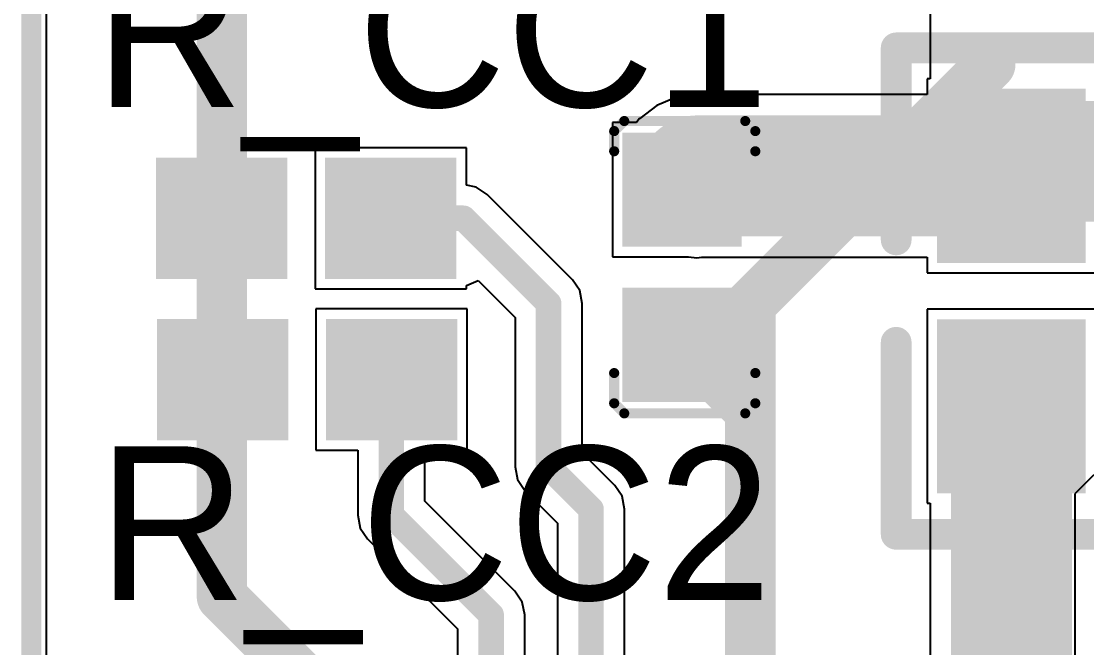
# Model space of a CAD drawing. Extents: x 65.4 to 145.6, y 116.1 to 196.3.
# Drawn here: x 65.43 to 76, y 135.69 to 141.91 of the extents above; entities that cross this region are included whole.
import ezdxf

# ---------------------------------------------------------------- set-up
doc = ezdxf.new("R2010")
doc.units = 0
doc.header["$MEASUREMENT"] = 0
doc.layers.get('0').update_dxf_attribs({"linetype": 'CONTINUOUS'})
for name, color, linetype in [('BOTTOMLAYER', 5, 'CONTINUOUS'), ('MECHANICAL1', 6, 'CONTINUOUS'), ('TOPLAYER', 1, 'CONTINUOUS'), ('TOPOVERLAY', 2, 'CONTINUOUS'), ('TOPPASTE', 8, 'CONTINUOUS'), ('TOPSOLDER', 216, 'CONTINUOUS')]:
    doc.layers.add(name, color=color, linetype=linetype)

# ---------------------------------------------------------------- blocks, each defined once
blk = doc.blocks.new('_0603__22')
at = {"layer": 'TOPLAYER'}
for points in [[(0.44600114, 0.46299882), (-0.48399954, 0.46299882), (0.44600114, -0.51699922), (-0.48399954, -0.51699922)], [(1.98600314, 0.46299882), (1.05600246, 0.46299882), (1.98600314, -0.51699922), (1.05600246, -0.51699922)]]:
    blk.add_solid(points, dxfattribs=at)
at = {"layer": 'TOPOVERLAY', "const_width": 0.0999998}
for points in [[(-0.7000011399999999, 0.5999987999999999), (-0.5999987999999999, 0.7000011399999999)], [(-0.3999992, 0.7000011399999999), (-0.5999987999999999, 0.7000011399999999)], [(1.80000148, 0.6999985999999999), (1.79999894, 0.7000011399999999)], [(2.10000088, 0.6999985999999999), (1.80000148, 0.6999985999999999)], [(2.20000068, 0.5999987999999999), (2.10000088, 0.6999985999999999)], [(-0.7000011399999999, -0.5999987999999999), (-0.7000011399999999, 0.5999987999999999)], [(2.20000068, -0.6000013399999999), (2.20000068, 0.5999987999999999)], [(-0.5999987999999999, -0.7000011399999999), (-0.7000011399999999, -0.5999987999999999)], [(2.10000088, -0.7000011399999999), (2.20000068, -0.6000013399999999)], [(-0.3999992, -0.7000011399999999), (-0.5999987999999999, -0.7000011399999999)], [(2.10000088, -0.7000011399999999), (1.79999894, -0.7000011399999999)]]:
    blk.add_lwpolyline(points, dxfattribs=at)
at = {"layer": 'TOPOVERLAY', "const_width": 0.0499999}
for points in [[(-0.62499748, 0.7000011399999999, 1), (-0.57500012, 0.7000011399999999, 1)], [(-0.62499748, 0.7000011399999999, 1), (-0.57500012, 0.7000011399999999, 1)], [(-0.42499788, 0.7000011399999999, 1), (-0.37500052, 0.7000011399999999, 1)], [(1.77500026, 0.7000011399999999, 1), (1.82499762, 0.7000011399999999, 1)], [(1.7750028, 0.6999985999999999, 1), (1.82500016, 0.6999985999999999, 1)], [(1.7750028, 0.6999985999999999, 1), (1.82500016, 0.6999985999999999, 1)], [(2.0750022, 0.6999985999999999, 1), (2.12499956, 0.6999985999999999, 1)], [(2.0750022, 0.6999985999999999, 1), (2.12499956, 0.6999985999999999, 1)], [(-0.72499982, 0.5999987999999999, 1), (-0.67500246, 0.5999987999999999, 1)], [(-0.72499982, 0.5999987999999999, 1), (-0.67500246, 0.5999987999999999, 1)], [(2.175002, 0.5999987999999999, 1), (2.22499936, 0.5999987999999999, 1)], [(2.175002, 0.5999987999999999, 1), (2.22499936, 0.5999987999999999, 1)], [(-0.72499982, -0.5999987999999999, 1), (-0.67500246, -0.5999987999999999, 1)], [(-0.72499982, -0.5999987999999999, 1), (-0.67500246, -0.5999987999999999, 1)], [(2.175002, -0.6000013399999999, 1), (2.22499936, -0.6000013399999999, 1)], [(2.175002, -0.6000013399999999, 1), (2.22499936, -0.6000013399999999, 1)], [(-0.62499748, -0.7000011399999999, 1), (-0.57500012, -0.7000011399999999, 1)], [(-0.62499748, -0.7000011399999999, 1), (-0.57500012, -0.7000011399999999, 1)], [(-0.42499788, -0.7000011399999999, 1), (-0.37500052, -0.7000011399999999, 1)], [(1.77500026, -0.7000011399999999, 1), (1.82499762, -0.7000011399999999, 1)], [(2.0750022, -0.7000011399999999, 1), (2.12499956, -0.7000011399999999, 1)], [(2.0750022, -0.7000011399999999, 1), (2.12499956, -0.7000011399999999, 1)]]:
    blk.add_lwpolyline(points, format="xyb", close=True, dxfattribs=at)
at = {"layer": 'TOPPASTE'}
for points in [[(0.44600114, 0.46299882), (-0.48399954, 0.46299882), (0.44600114, -0.51699922), (-0.48399954, -0.51699922)], [(1.98600314, 0.46299882), (1.05600246, 0.46299882), (1.98600314, -0.51699922), (1.05600246, -0.51699922)]]:
    blk.add_solid(points, dxfattribs=at)
at = {"layer": 'TOPSOLDER'}
for points in [[(0.5476011399999999, 0.56459882), (-0.5855995399999999, 0.56459882), (0.5476011399999999, -0.61859922), (-0.5855995399999999, -0.61859922)], [(2.08760314, 0.56459882), (0.95440246, 0.56459882), (2.08760314, -0.61859922), (0.95440246, -0.61859922)]]:
    blk.add_solid(points, dxfattribs=at)
blk = doc.blocks.new('0805_101')
at = {"layer": 'TOPLAYER'}
for points in [[(-0.7619949199999999, -0.6349923799999999), (0.76200508, -0.6349923799999999), (-0.7619949199999999, 0.63500762), (0.76200508, 0.63500762)], [(1.52400508, -0.6349923799999999), (3.04800508, -0.6349923799999999), (1.52400508, 0.63500762), (3.04800508, 0.63500762)]]:
    blk.add_solid(points, dxfattribs=at)
at = {"layer": 'TOPOVERLAY', "const_width": 0.3048}
for points in [[(-1.26999492, 1.14300762), (0.63500508, 1.14300762)], [(-1.26999492, 1.14300762), (-1.26999492, -1.14299238)], [(1.65100508, 1.14300762), (3.55600508, 1.14300762)], [(3.55600508, 1.14300762), (3.55600508, -1.14299238)], [(-1.26999492, -1.14299238), (0.63500508, -1.14299238)], [(1.65100508, -1.14299238), (3.55600508, -1.14299238)]]:
    blk.add_lwpolyline(points, dxfattribs=at)
at = {"layer": 'TOPOVERLAY', "const_width": 0.1524}
for points in [[(-1.34619492, 1.14300762, 1), (-1.19379492, 1.14300762, 1)], [(-1.34619492, 1.14300762, 1), (-1.19379492, 1.14300762, 1)], [(0.55880508, 1.14300762, 1), (0.7112050799999999, 1.14300762, 1)], [(1.57480508, 1.14300762, 1), (1.72720508, 1.14300762, 1)], [(3.47980508, 1.14300762, 1), (3.63220508, 1.14300762, 1)], [(3.47980508, 1.14300762, 1), (3.63220508, 1.14300762, 1)], [(-1.34619492, -1.14299238, 1), (-1.19379492, -1.14299238, 1)], [(-1.34619492, -1.14299238, 1), (-1.19379492, -1.14299238, 1)], [(0.55880508, -1.14299238, 1), (0.7112050799999999, -1.14299238, 1)], [(1.57480508, -1.14299238, 1), (1.72720508, -1.14299238, 1)], [(3.47980508, -1.14299238, 1), (3.63220508, -1.14299238, 1)], [(3.47980508, -1.14299238, 1), (3.63220508, -1.14299238, 1)]]:
    blk.add_lwpolyline(points, format="xyb", close=True, dxfattribs=at)
at = {"layer": 'TOPPASTE'}
for points in [[(-0.7619949199999999, -0.6349923799999999), (0.76200508, -0.6349923799999999), (-0.7619949199999999, 0.63500762), (0.76200508, 0.63500762)], [(1.52400508, -0.6349923799999999), (3.04800508, -0.6349923799999999), (1.52400508, 0.63500762), (3.04800508, 0.63500762)]]:
    blk.add_solid(points, dxfattribs=at)
at = {"layer": 'TOPSOLDER'}
for points in [[(-0.8635949199999999, -0.7365923799999999), (0.8636050799999999, -0.7365923799999999), (-0.8635949199999999, 0.7366076199999999), (0.8636050799999999, 0.7366076199999999)], [(1.42240508, -0.7365923799999999), (3.14960508, -0.7365923799999999), (1.42240508, 0.7366076199999999), (3.14960508, 0.7366076199999999)]]:
    blk.add_solid(points, dxfattribs=at)
blk = doc.blocks.new('0603_RES_113')
at = {"layer": 'TOPLAYER'}
for points in [[(-1.18426484, 0.4953), (-2.28408484, 0.4953), (-1.18426484, -0.50546), (-2.28408484, -0.50546)], [(0.49213516, 0.4953), (-0.60768484, 0.4953), (0.49213516, -0.50546), (-0.60768484, -0.50546)]]:
    blk.add_solid(points, dxfattribs=at)
at = {"layer": 'TOPPASTE'}
for points in [[(-1.18426484, 0.4953), (-2.28408484, 0.4953), (-1.18426484, -0.50546), (-2.28408484, -0.50546)], [(0.49213516, 0.4953), (-0.60768484, 0.4953), (0.49213516, -0.50546), (-0.60768484, -0.50546)]]:
    blk.add_solid(points, dxfattribs=at)
at = {"layer": 'TOPSOLDER'}
for points in [[(-1.08266484, 0.5969), (-2.38568484, 0.5969), (-1.08266484, -0.6070599999999999), (-2.38568484, -0.6070599999999999)], [(0.5937351599999999, 0.5969), (-0.7092848399999999, 0.5969), (0.5937351599999999, -0.6070599999999999), (-0.7092848399999999, -0.6070599999999999)]]:
    blk.add_solid(points, dxfattribs=at)
blk = doc.blocks.new('0603_RES_114')
at = {"layer": 'TOPLAYER'}
for points in [[(-1.18426484, 0.4953), (-2.28408484, 0.4953), (-1.18426484, -0.50546), (-2.28408484, -0.50546)], [(0.49213516, 0.4953), (-0.60768484, 0.4953), (0.49213516, -0.50546), (-0.60768484, -0.50546)]]:
    blk.add_solid(points, dxfattribs=at)
at = {"layer": 'TOPPASTE'}
for points in [[(-1.18426484, 0.4953), (-2.28408484, 0.4953), (-1.18426484, -0.50546), (-2.28408484, -0.50546)], [(0.49213516, 0.4953), (-0.60768484, 0.4953), (0.49213516, -0.50546), (-0.60768484, -0.50546)]]:
    blk.add_solid(points, dxfattribs=at)
at = {"layer": 'TOPSOLDER'}
for points in [[(-1.08266484, 0.5969), (-2.38568484, 0.5969), (-1.08266484, -0.6070599999999999), (-2.38568484, -0.6070599999999999)], [(0.5937351599999999, 0.5969), (-0.7092848399999999, 0.5969), (0.5937351599999999, -0.6070599999999999), (-0.7092848399999999, -0.6070599999999999)]]:
    blk.add_solid(points, dxfattribs=at)

msp = doc.modelspace()

# ---------------------------------------------------------------- linework, layer by layer
at = {"layer": 'BOTTOMLAYER'}
for p, q in [((65.68199969999999, 123.83600074), (65.68199969999999, 196.07600104)), ((77.77200092, 139.10600068), (75.88199962, 137.21599938)), ((75.88199962, 137.21599938), (75.88199962, 130.63326934))]:
    msp.add_line(p, q, dxfattribs=at)
at = {"layer": 'BOTTOMLAYER', "const_width": 0.499999}
for points in [[(72.66217624, 139.0961785), (75.04199876, 141.47600102)], [(72.66217624, 135.00597586), (72.66217624, 139.0961785)]]:
    msp.add_lwpolyline(points, dxfattribs=at)
at = {"layer": 'BOTTOMLAYER', "const_width": 0.2499995}
for points in [[(74.91700028, 141.47600102, 1), (75.16699724, 141.47600102, 1)], [(74.76700058, 141.26600144, 1), (75.01699753999999, 141.26600144, 1)], [(72.53717775999999, 139.0961785, 1), (72.78717472, 139.0961785, 1)], [(72.53717775999999, 139.0961785, 1), (72.78717472, 139.0961785, 1)]]:
    msp.add_lwpolyline(points, format="xyb", close=True, dxfattribs=at)
at = {"layer": 'MECHANICAL1', "const_width": 0.1999996}
msp.add_lwpolyline([(65.532, 116.1860008), (65.532, 196.1859932)], dxfattribs=at)
at = {"layer": 'TOPLAYER'}
for p, q in [((65.68199969999999, 123.83600074), (65.68199969999999, 196.07600104)), ((74.44509114, 146.81599542), (74.44509114, 141.33400486)), ((74.44509114, 141.33400486), (74.41699366, 141.33400486)), ((74.41699366, 141.33400486), (74.41699366, 141.17890738)), ((72.13800406, 141.17890738), (71.92916272, 141.15141188)), ((74.41699366, 141.17890738), (72.13800406, 141.17890738)), ((71.73455299999999, 141.07080244), (71.56743877999999, 140.94257054)), ((71.92916272, 141.15141188), (71.73455299999999, 141.07080244)), ((71.53337737999999, 140.90000014), (71.29500091999999, 140.90000014)), ((71.29500091999999, 140.90000014), (71.29500091999999, 139.57000026)), ((71.56143422, 140.93656598), (71.53337737999999, 140.90000014)), ((71.56743877999999, 140.94257054), (71.56143422, 140.93656598)), ((69.84608331999999, 140.65146114), (68.34626412, 140.65146114)), ((68.34626412, 140.65146114), (68.34626412, 139.25070194)), ((69.84608331999999, 140.27868566), (69.84608331999999, 140.65146114)), ((69.94450832, 140.25910734), (69.84608331999999, 140.27868566)), ((70.05267168, 140.18683418), (69.94450832, 140.25910734)), ((70.89775508, 139.34175332), (70.05267168, 140.18683418)), ((71.29500091999999, 139.57000026), (72.0491955, 139.57000026)), ((72.0491955, 139.57000026), (72.13199949999999, 139.55909858)), ((72.13199949999999, 139.55909858), (72.17760774, 139.56510314)), ((72.17760774, 139.56510314), (74.41699366, 139.56510314)), ((74.41699366, 139.56510314), (74.41699366, 139.41000566)), ((74.41699366, 139.41000566), (76.08699286, 139.41000566)), ((69.84608331999999, 139.28447632), (69.96341608, 139.33307668)), ((69.84608331999999, 139.25070194), (69.84608331999999, 139.28447632)), ((69.96341608, 139.33307668), (70.32859442, 138.96789834)), ((70.97002823999999, 139.23358742), (70.89775508, 139.34175332)), ((68.34626412, 139.25070194), (69.84608331999999, 139.25070194)), ((70.99540538, 139.10600576), (70.97002823999999, 139.23358742)), ((70.99540791999999, 139.10600322), (70.99540538, 139.10600576)), ((70.99540538, 139.10600068), (70.99540538, 139.10600322)), ((70.99540538, 139.10600322), (70.99540791999999, 139.10600322)), ((70.99541046, 139.10599814), (70.99540538, 139.10600068)), ((70.99540538, 139.1059956), (70.99541046, 139.10599814)), ((70.99540538, 137.62410118), (70.99540538, 139.1059956)), ((69.85413512, 139.05129924), (68.35431591999999, 139.05129924)), ((68.35431591999999, 139.05129924), (68.35431591999999, 137.65054004)), ((69.85413512, 137.65054004), (69.85413512, 139.05129924)), ((70.32859442, 138.96789834), (70.32859442, 137.48600138)), ((76.08699286, 139.04800486), (74.41699366, 139.04800486)), ((74.41699366, 139.04800486), (74.41699366, 137.12400566)), ((68.35431591999999, 137.65054004), (68.76859499999999, 137.65054004)), ((68.76859499999999, 137.65054004), (68.76859499999999, 137.0059998)), ((69.43540596, 137.1440996), (69.43540596, 137.65054004)), ((69.43540596, 137.65054004), (69.85413512, 137.65054004)), ((71.3177517, 137.30175486), (70.99540538, 137.62410118)), ((70.32859442, 137.48600138), (70.3539741, 137.3584121)), ((70.3539741, 137.3584121), (70.42624726, 137.25025128)), ((71.39002486, 137.1935915), (71.3177517, 137.30175486)), ((70.42624726, 137.25025128), (70.42624472, 137.25024874)), ((70.42624472, 137.25024874), (70.42624726, 137.25024874)), ((70.42624726, 137.25024874), (70.42624726, 137.25024366)), ((70.42624726, 137.25024366), (70.4262498, 137.2502462)), ((70.4262498, 137.2502462), (70.74859357999999, 136.92790242)), ((71.41540454, 137.06600222), (71.39002486, 137.1935915)), ((70.32775622, 136.25175188), (69.43540596, 137.1440996)), ((71.41540454, 133.42409942), (71.41540454, 137.06600222)), ((74.41699366, 137.12400566), (74.44509114, 137.12400566)), ((74.44509114, 137.12400566), (74.44509114, 133.92022238)), ((68.76859499999999, 137.0059998), (68.79397467999999, 136.87841052)), ((68.79397467999999, 136.87841052), (68.86624784, 136.7702497)), ((70.74859357999999, 136.92790242), (70.74859357999999, 133.28599962)), ((68.86624784, 136.7702497), (68.8662453, 136.77024716)), ((68.8662453, 136.77024716), (68.86625038, 136.77024462)), ((68.86625038, 136.77024462), (69.75859555999999, 135.8778969)), ((70.40002937999999, 136.14358598), (70.32775622, 136.25175188)), ((70.42540652, 136.01599924), (70.40002937999999, 136.14358598)), ((70.42540652, 130.06409852), (70.42540652, 136.01599924)), ((69.75859555999999, 135.8778969), (69.75859555999999, 129.92599872))]:
    msp.add_line(p, q, dxfattribs=at)
for points, const_width in [([(67.41977372, 139.95108154), (67.41977372, 143.36377474)], 0.499999), ([(75.25199325999999, 140.42599296), (75.34200831999999, 140.51600802)], 1.20000014), ([(75.34200831999999, 140.51600802), (78.90700246, 140.51600802)], 1.20000014), ([(72.13199949999999, 140.3660007), (72.13800406, 140.37200526)], 1.20000014), ([(72.13800406, 140.37200526), (75.25199325999999, 140.37200526)], 1.20000014), ([(75.25199325999999, 140.37200526), (75.25199325999999, 140.42599296)], 1.20000014), ([(67.42199876, 136.19600142), (67.42199876, 140.09600124)], 0.499999), ([(69.09617372, 139.95108154), (69.81691904, 139.95108154)], 0.254), ([(69.81691904, 139.95108154), (70.6619999, 139.10600068)], 0.254), ([(70.6619999, 137.48600138), (70.6619999, 139.10600068)], 0.254), ([(72.01199974, 138.68600152), (72.66217624, 138.03582502)], 0.499999), ([(75.25199325999999, 133.58599394), (75.25199325999999, 138.08600526)], 1.20000014), ([(69.10200048, 137.0059998), (69.10200048, 138.38599958)], 0.254), ([(72.66217624, 135.00597586), (72.66217624, 138.03582502)], 0.499999), ([(70.6619999, 137.48600138), (71.08199906, 137.06600222)], 0.254), ([(71.08199906, 133.28599962), (71.08199906, 137.06600222)], 0.254), ([(69.10200048, 137.0059998), (70.09200104, 136.01599924)], 0.254), ([(67.42199876, 136.19600142), (68.48200933999999, 135.13599084)], 0.499999), ([(70.09200104, 129.92599872), (70.09200104, 136.01599924)], 0.254)]:
    msp.add_lwpolyline(points, dxfattribs=dict(at, const_width=const_width))
for points, const_width in [([(75.04200892, 140.51600802, 1), (75.64200772, 140.51600802, 1)], 0.5999987999999999), ([(75.04200892, 140.51600802, 1), (75.64200772, 140.51600802, 1)], 0.5999987999999999), ([(71.8320001, 140.3660007, 1), (72.4319989, 140.3660007, 1)], 0.5999987999999999), ([(71.83800466, 140.37200526, 1), (72.43800345999999, 140.37200526, 1)], 0.5999987999999999), ([(71.83800466, 140.37200526, 1), (72.43800345999999, 140.37200526, 1)], 0.5999987999999999), ([(74.95199386, 140.42599296, 1), (75.55199266, 140.42599296, 1)], 0.5999987999999999), ([(74.95199386, 140.42599296, 1), (75.55199266, 140.42599296, 1)], 0.5999987999999999), ([(74.95199386, 140.42599296, 1), (75.55199266, 140.42599296, 1)], 0.5999987999999999), ([(74.95199386, 140.37200526, 1), (75.55199266, 140.37200526, 1)], 0.5999987999999999), ([(74.95199386, 140.37200526, 1), (75.55199266, 140.37200526, 1)], 0.5999987999999999), ([(67.29700027999999, 140.09600124, 1), (67.54699724, 140.09600124, 1)], 0.2499995), ([(67.29477523999999, 139.95108154, 1), (67.5447722, 139.95108154, 1)], 0.2499995), ([(69.03267371999999, 139.95108154, 1), (69.15967372, 139.95108154, 1)], 0.127), ([(69.75341904, 139.95108154, 1), (69.88041903999999, 139.95108154, 1)], 0.127), ([(69.75341904, 139.95108154, 1), (69.88041903999999, 139.95108154, 1)], 0.127), ([(70.5984999, 139.10600068, 1), (70.7254999, 139.10600068, 1)], 0.127), ([(70.5984999, 139.10600068, 1), (70.7254999, 139.10600068, 1)], 0.127), ([(71.88700125999999, 138.68600152, 1), (72.13699822, 138.68600152, 1)], 0.2499995), ([(74.95199386, 138.08600526, 1), (75.55199266, 138.08600526, 1)], 0.5999987999999999), ([(69.03850048, 138.38599958, 1), (69.16550047999999, 138.38599958, 1)], 0.127), ([(72.53717775999999, 138.03582502, 1), (72.78717472, 138.03582502, 1)], 0.2499995), ([(72.53717775999999, 138.03582502, 1), (72.78717472, 138.03582502, 1)], 0.2499995), ([(70.5984999, 137.48600138, 1), (70.7254999, 137.48600138, 1)], 0.127), ([(70.5984999, 137.48600138, 1), (70.7254999, 137.48600138, 1)], 0.127), ([(71.01849906, 137.06600222, 1), (71.14549905999999, 137.06600222, 1)], 0.127), ([(71.01849906, 137.06600222, 1), (71.14549905999999, 137.06600222, 1)], 0.127), ([(69.03850048, 137.0059998, 1), (69.16550047999999, 137.0059998, 1)], 0.127), ([(69.03850048, 137.0059998, 1), (69.16550047999999, 137.0059998, 1)], 0.127), ([(67.29700027999999, 136.19600142, 1), (67.54699724, 136.19600142, 1)], 0.2499995), ([(67.29700027999999, 136.19600142, 1), (67.54699724, 136.19600142, 1)], 0.2499995), ([(70.02850104, 136.01599924, 1), (70.15550103999999, 136.01599924, 1)], 0.127), ([(70.02850104, 136.01599924, 1), (70.15550103999999, 136.01599924, 1)], 0.127)]:
    msp.add_lwpolyline(points, format="xyb", close=True, dxfattribs=dict(at, const_width=const_width))

# ---------------------------------------------------------------- block references
for name, p, rotation in [('0805_101', (75.25200088, 138.08600018), 90), ('_0603__22', (72.01199974, 140.216001), 270), ('0603_RES_113', (67.36199888, 139.94600154), 180)]:
    msp.add_blockref(name, p, dxfattribs=dict(rotation=rotation))
msp.add_blockref('0603_RES_114', (69.16200036, 138.35599964))

# ---------------------------------------------------------------- texts
at = {"layer": 'TOPOVERLAY'}
for s, p in [('R_CC1', (66.16199874, 141.05600186)), ('R_CC2', (66.19200122, 136.16600148))]:
    msp.add_text(s, height=1.524, rotation=359.9999999998294, dxfattribs=at).set_placement(p)

doc.saveas('drawing.dxf')
